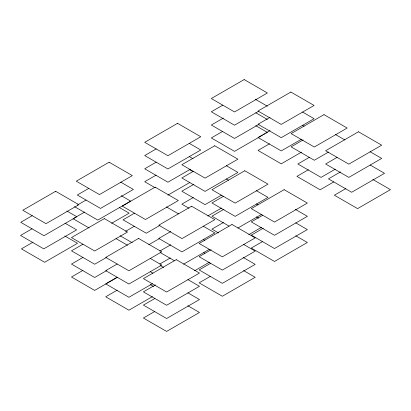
<?xml version="1.0" encoding="UTF-8"?>
<svg xmlns="http://www.w3.org/2000/svg" width="411" height="411" viewBox="0 0 411 411"><rect width="100%" height="100%" fill="white"/><g stroke="black" fill="none" stroke-linecap="round" stroke-linejoin="round"><path stroke-width="0.62" d="M222.813 105.144L211.311 111.782L234.527 125.191L258.627 111.273M32.222 215.667L20.725 222.305L43.941 235.709L76.8 216.741L66.849 210.992M156.201 148.91L144.698 155.553L167.919 168.957L200.779 149.984L189.168 143.285M88.791 188.377L77.294 195.014L100.51 208.418L133.37 189.445L120.654 182.109M223.358 118.07L211.311 125.026L234.527 138.43L259.171 124.204M32.053 228.809L20.55 235.446L43.766 248.855L76.631 229.883L65.02 223.178M77.309 205.104L86.074 200.049M156.201 162.155L144.698 168.798L167.919 182.201L190.375 169.234M222.813 131.304L211.311 137.947L234.527 151.351L262.459 135.224M84.563 212.097L73.066 218.739L89.095 227.992M32.916 242.228L21.418 248.871L44.635 262.275L77.494 243.302L64.779 235.96M156.201 175.076L144.698 181.713L155.204 187.781M270.068 117.305L258.016 124.261L281.237 137.664L314.096 118.692L302.486 111.992M193.34 171.336L181.837 177.978L205.058 191.382L237.918 172.409L226.307 165.71M270.068 130.549L258.016 137.505L281.237 150.909L301.499 139.211M263.554 134.592L264.648 133.96M265.747 133.328L267.386 132.378L255.781 125.679M111.617 223.291L129.141 213.17L119.19 207.427M134.541 213.175L123.038 219.813L146.259 233.217L159.951 225.315M82.965 244.191L71.468 250.833L94.684 264.237L106.732 257.281M167.919 195.122L189.825 182.474M193.889 184.267L181.837 191.223L205.058 204.627L221.488 195.138M269.518 143.783L258.016 150.426L281.237 163.83L301.499 152.132M125.571 231.306L134.335 226.25M82.965 257.435L71.468 264.078L94.684 277.482L106.732 270.525M193.34 197.501L181.837 204.144L189.024 208.29M303.148 139.894L291.101 146.85L314.323 160.259L328.559 152.034M82.965 270.356L71.468 276.993L94.684 290.402L117.14 277.435M223.43 196.324L211.927 202.962L235.143 216.366L268.008 197.398L256.397 190.694M170.812 231.501L158.759 238.457L181.981 251.861L214.84 232.888L203.229 226.189M148.787 244.715L159.196 238.704M117.212 263.996L105.709 270.633L128.926 284.042L161.79 265.069L150.179 258.365M207.796 215.965L221.488 208.058M309.339 157.346L297.836 163.984L321.053 177.388L335.294 169.168M223.974 209.25L211.927 216.207L229.066 226.101M159.858 251.07L170.812 244.745M117.212 277.24L105.709 283.878L128.926 297.281L152.476 283.688M308.42 169.733L296.917 176.376L320.133 189.779L333.824 181.873M223.43 222.485L211.927 229.127L218.56 232.955M337.112 157.351L325.61 163.989L348.826 177.393L381.691 158.42L370.08 151.721M159.858 263.99L170.262 257.98M117.212 290.161L105.709 296.799L128.926 310.202L152.476 296.608M237.882 228.033L261.432 214.434M262.778 215.246L251.275 221.889L274.491 235.292L307.356 216.32L295.19 209.302M340.498 171.916L328.451 178.872L351.667 192.276L384.526 173.303L370.157 165.006M183.625 264.155L209.363 249.297M211.172 249.734L199.124 256.69L222.341 270.094L255.2 251.121L243.595 244.417M155.445 284.905L143.398 291.861L166.614 305.27L199.474 286.297L187.868 279.593M248.835 234.624L261.432 227.355M263.323 228.177L251.275 235.133L274.491 248.537L307.356 229.564L295.745 222.865M194.578 270.751L209.363 262.218M210.622 263.292L199.124 269.929L222.341 283.338L255.2 264.365L243.04 257.343M154.896 298.468L143.398 305.106L166.614 318.51L199.474 299.542L187.868 292.838M345.872 188.572L334.369 195.21L357.591 208.618L390.45 189.646L372.762 179.432M262.778 241.411L251.275 248.054L274.491 261.458L307.356 242.485L295.745 235.78M210.622 276.213L199.124 282.85L222.341 296.259L255.2 277.286L243.595 270.582M154.896 311.389L143.398 318.027L166.614 331.43L199.474 312.463L187.868 305.758M335.571 134.582L344.968 140.007M302.486 125.237L304.145 126.192M255.226 99.195L267.386 106.218M255.781 112.758L267.386 119.462M189.168 156.524L193.042 158.759M226.307 178.949L228.521 180.229M256.397 203.938L258.057 204.894M189.168 169.445L193.042 171.68M256.397 216.859L258.606 218.133M166.404 206.908L178.564 213.925M203.229 239.433L204.889 240.389M121.25 195.693L130.652 201.123L97.787 220.09L74.571 206.687M203.784 252.673L204.889 253.31M160.418 252.657L174.238 260.636M120.104 235.739L132.265 242.762M115.933 238.565L127.544 245.264M160.418 265.578L163.737 267.494M150.179 271.609L152.943 273.207M150.179 284.53L153.493 286.446M244.17 79.57L211.311 98.537L234.527 111.946L267.386 92.973L244.17 79.57M55.649 191.285L22.79 210.257L46.006 223.661L78.871 204.688L55.649 191.285M109.126 162.206L76.266 181.179L99.483 194.583L132.342 175.61L109.126 162.206M177.562 123.336L144.698 142.309L167.919 155.712L200.779 136.74L177.562 123.336M290.875 92.043L258.016 111.016L281.237 124.42L314.096 105.452L290.875 92.043M214.696 145.761L181.837 164.734L205.058 178.138L237.918 159.165L214.696 145.761M155.101 187.139L122.237 206.106L145.458 219.515L178.317 200.542L155.101 187.139M104.327 218.616L71.468 237.589L94.684 250.993L127.544 232.02L104.327 218.616M323.96 114.638L291.101 133.611L314.323 147.015L347.182 128.042L323.96 114.638M244.786 170.75L211.927 189.718L235.143 203.126L268.008 184.154L244.786 170.75M191.624 206.24L158.759 225.213L181.981 238.616L214.84 219.649L191.624 206.24M138.569 238.421L105.709 257.394L128.926 270.798L161.79 251.825L138.569 238.421M358.469 131.772L325.61 150.745L348.826 164.148L381.691 145.181L358.469 131.772M284.135 189.671L251.275 208.644L274.491 222.048L307.356 203.08L284.135 189.671M231.984 224.473L199.124 243.446L222.341 256.849L255.2 237.877L231.984 224.473M176.257 259.649L143.398 278.622L166.614 292.026L199.474 273.053L176.257 259.649"/></g></svg>
